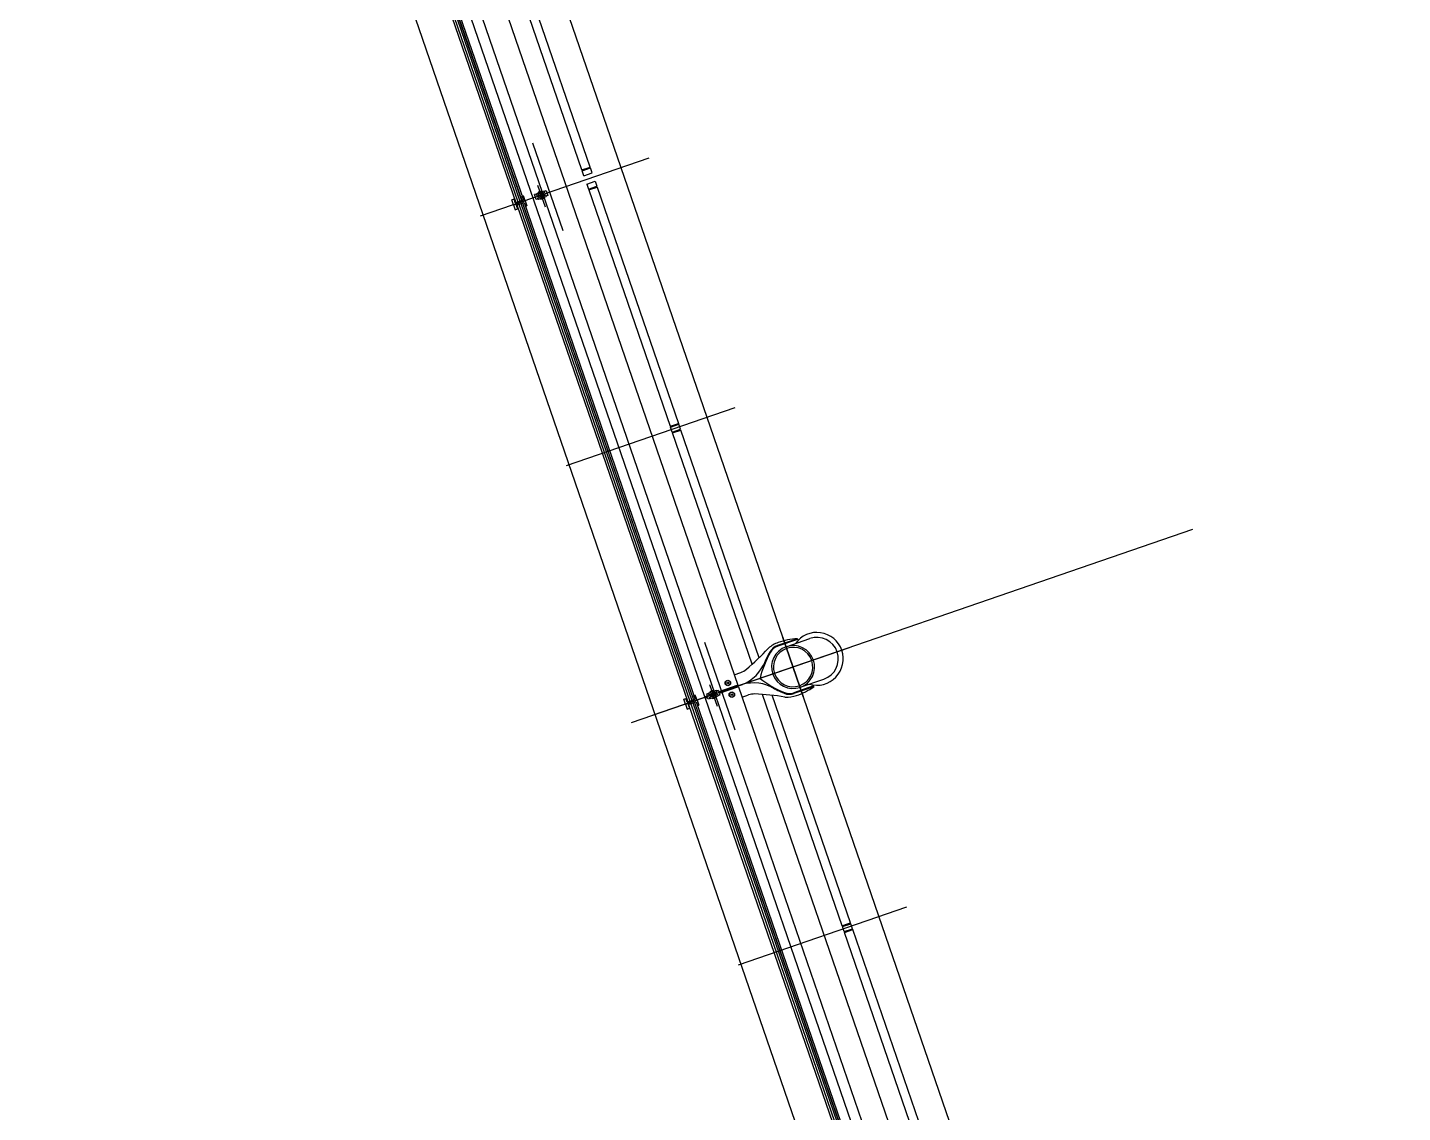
# Model space of a CAD drawing. Extents: x 809487 to 809680, y 818779 to 819225.
# Drawn here: x 809614.11 to 809621.92, y 818828.69 to 818834.86 of the extents above; entities that cross this region are included whole.
import ezdxf

# ---------------------------------------------------------------- set-up
doc = ezdxf.new("R2010")
doc.units = 0
for name, color, linetype in [('F-RC', 7, 'Continuous'), ('MAJ214__', 7, 'Continuous'), ('MAJ270__', 7, 'Continuous'), ('MAJ292__', 7, 'Continuous')]:
    doc.layers.add(name, color=color, linetype=linetype)

msp = doc.modelspace()

# ---------------------------------------------------------------- linework, layer by layer
at = {"layer": 'F-RC'}
for p, q in [((809617.3025, 818834.0624), (809616.8402, 818835.405)), ((809617.2552, 818834.0461), (809616.7929, 818835.3888)), ((809617.2552, 818834.0461), (809617.3025, 818834.0624)), ((809617.3022, 818834.057), (809617.3006, 818834.0617)), ((809617.2568, 818834.0414), (809617.3041, 818834.0577)), ((809617.2666, 818834.013), (809617.2568, 818834.0414)), ((809617.2587, 818834.042), (809617.2571, 818834.0468)), ((809617.2666, 818834.013), (809617.3139, 818834.0293)), ((809617.3139, 818834.0293), (809617.3041, 818834.0577)), ((809617.2829, 818833.9657), (809617.3301, 818833.982)), ((809617.2829, 818833.9657), (809617.2926, 818833.9374)), ((809617.2926, 818833.9374), (809617.3399, 818833.9537)), ((809617.2942, 818833.9327), (809617.3415, 818833.9489)), ((809617.2942, 818833.9327), (809617.7566, 818832.59)), ((809617.2945, 818833.938), (809617.2961, 818833.9333)), ((809617.3301, 818833.982), (809617.3399, 818833.9537)), ((809617.338, 818833.953), (809617.3396, 818833.9483)), ((809617.3415, 818833.9489), (809617.8038, 818832.6063)), ((809617.7566, 818832.59), (809617.7762, 818832.5968)), ((809617.7582, 818832.5853), (809617.8055, 818832.6016)), ((809617.768, 818832.5569), (809617.7582, 818832.5853)), ((809617.7601, 818832.5859), (809617.7584, 818832.5907)), ((809617.7762, 818832.5968), (809617.8038, 818832.6063)), ((809617.8036, 818832.6009), (809617.8019, 818832.6056)), ((809617.8152, 818832.5732), (809617.8055, 818832.6016)), ((809617.768, 818832.5569), (809617.8152, 818832.5732)), ((809617.7696, 818832.5522), (809617.8169, 818832.5685)), ((809618.222, 818831.2383), (809617.7696, 818832.5522)), ((809617.7715, 818832.5528), (809617.7698, 818832.5576)), ((809617.815, 818832.5678), (809617.8133, 818832.5726)), ((809618.262, 818831.2757), (809617.8169, 818832.5685)), ((809618.7333, 818829.7535), (809618.2809, 818831.0674)), ((809618.7805, 818829.7697), (809618.3354, 818831.0625)), ((809618.7349, 818829.7487), (809618.7822, 818829.765)), ((809618.7529, 818829.7602), (809618.7805, 818829.7697)), ((809618.7803, 818829.7644), (809618.7786, 818829.7691)), ((809618.7919, 818829.7366), (809618.7822, 818829.765)), ((809618.7333, 818829.7535), (809618.7529, 818829.7602)), ((809618.7447, 818829.7204), (809618.7349, 818829.7487)), ((809618.7368, 818829.7494), (809618.7352, 818829.7541)), ((809618.7447, 818829.7204), (809618.7919, 818829.7366)), ((809618.7463, 818829.7156), (809618.7936, 818829.7319)), ((809619.2086, 818828.373), (809618.7463, 818829.7156)), ((809618.7482, 818829.7163), (809618.7465, 818829.721)), ((809618.7917, 818829.7313), (809618.79, 818829.736)), ((809619.2559, 818828.3893), (809618.7936, 818829.7319))]:
    msp.add_line(p, q, dxfattribs=at)
at = {"layer": 'MAJ214__'}
for p, q in [((809616.0018, 818836.7187), (809617.952, 818831.055)), ((809615.9196, 818836.6877), (809616.8914, 818833.8653)), ((809615.931, 818836.6916), (809616.9028, 818833.8693)), ((809615.9404, 818836.6949), (809616.9122, 818833.8725)), ((809615.9411, 818836.6951), (809616.9129, 818833.8728)), ((809616.9966, 818833.9095), (809616.9862, 818833.9059)), ((809616.996, 818833.8775), (809616.9862, 818833.9059)), ((809617.0366, 818833.9167), (809617.0059, 818833.9061)), ((809617.0067, 818833.9185), (809617.0285, 818833.926)), ((809617.0073, 818833.9198), (809617.0067, 818833.9185)), ((809617.0077, 818833.9157), (809617.0067, 818833.9185)), ((809617.0272, 818833.9266), (809617.0073, 818833.9198)), ((809617.0077, 818833.9157), (809617.0294, 818833.9232)), ((809617.0096, 818833.9163), (809617.0099, 818833.9154)), ((809617.0272, 818833.9266), (809617.0285, 818833.926)), ((809617.0275, 818833.9225), (809617.0279, 818833.9216)), ((809617.0294, 818833.9232), (809617.0285, 818833.926)), ((809617.0368, 818833.9167), (809617.0444, 818833.9193)), ((809617.042, 818833.9251), (809617.0524, 818833.9287)), ((809617.0524, 818833.9287), (809617.0621, 818833.9003)), ((809616.8963, 818833.8512), (809617.8681, 818831.0288)), ((809616.9077, 818833.8551), (809617.8795, 818831.0327)), ((809616.9171, 818833.8583), (809617.8889, 818831.036)), ((809616.9178, 818833.8586), (809617.8896, 818831.0362)), ((809617.0064, 818833.8811), (809616.996, 818833.8775)), ((809617.004, 818833.8869), (809617.0116, 818833.8895)), ((809617.0075, 818833.8802), (809617.0515, 818833.8953)), ((809617.0423, 818833.9001), (809617.0116, 818833.8895)), ((809617.0407, 818833.8906), (809617.0189, 818833.8831)), ((809617.0199, 818833.8802), (809617.0189, 818833.8831)), ((809617.0416, 818833.8877), (809617.0199, 818833.8802)), ((809617.0212, 818833.8796), (809617.0199, 818833.8802)), ((809617.0205, 818833.8847), (809617.0206, 818833.8842)), ((809617.0213, 818833.8839), (809617.0206, 818833.8842)), ((809617.0212, 818833.8796), (809617.041, 818833.8864)), ((809617.0383, 818833.8897), (809617.0386, 818833.8904)), ((809617.0384, 818833.8908), (809617.0386, 818833.8904)), ((809617.0416, 818833.8877), (809617.0407, 818833.8906)), ((809617.041, 818833.8864), (809617.0416, 818833.8877)), ((809617.0501, 818833.9028), (809617.0425, 818833.9002)), ((809617.0621, 818833.9003), (809617.0517, 818833.8967)), ((809618.1411, 818831.1201), (809618.0323, 818831.0827)), ((809618.1443, 818831.1107), (809618.0356, 818831.0732)), ((809617.873, 818831.0146), (809618.8448, 818828.1922)), ((809617.8844, 818831.0185), (809618.8562, 818828.1961)), ((809617.8938, 818831.0218), (809618.8656, 818828.1994)), ((809617.8945, 818831.022), (809618.8664, 818828.1996)), ((809617.952, 818831.055), (809617.9662, 818831.0599)), ((809617.9552, 818831.0455), (809617.9694, 818831.0504)), ((809617.9552, 818831.0455), (809619.9054, 818825.3819)), ((809617.9733, 818831.0729), (809617.9629, 818831.0694)), ((809617.9629, 818831.0694), (809617.9662, 818831.0599)), ((809617.9727, 818831.041), (809617.9694, 818831.0504)), ((809617.9831, 818831.0446), (809617.9727, 818831.041)), ((809617.9807, 818831.0503), (809617.9883, 818831.053)), ((809618.0133, 818831.0801), (809617.9826, 818831.0695)), ((809617.9834, 818831.082), (809618.0052, 818831.0895)), ((809617.984, 818831.0832), (809617.9834, 818831.082)), ((809617.9844, 818831.0791), (809617.9834, 818831.082)), ((809618.0039, 818831.0901), (809617.984, 818831.0832)), ((809617.9842, 818831.0436), (809618.0282, 818831.0588)), ((809617.9844, 818831.0791), (809618.0061, 818831.0866)), ((809617.9863, 818831.0798), (809617.9866, 818831.0788)), ((809618.019, 818831.0636), (809617.9883, 818831.053)), ((809618.0174, 818831.054), (809617.9956, 818831.0465)), ((809617.9966, 818831.0437), (809617.9956, 818831.0465)), ((809618.0183, 818831.0512), (809617.9966, 818831.0437)), ((809617.9979, 818831.0431), (809617.9966, 818831.0437)), ((809617.9972, 818831.0481), (809617.9973, 818831.0476)), ((809617.998, 818831.0473), (809617.9973, 818831.0476)), ((809617.9979, 818831.0431), (809618.0177, 818831.0499)), ((809618.0039, 818831.0901), (809618.0052, 818831.0895)), ((809618.0042, 818831.086), (809618.0046, 818831.085)), ((809618.0061, 818831.0866), (809618.0052, 818831.0895)), ((809618.0135, 818831.0802), (809618.0211, 818831.0828)), ((809618.015, 818831.0532), (809618.0153, 818831.0538)), ((809618.0151, 818831.0543), (809618.0153, 818831.0538)), ((809618.0183, 818831.0512), (809618.0174, 818831.054)), ((809618.0177, 818831.0499), (809618.0183, 818831.0512)), ((809618.0187, 818831.0886), (809618.0291, 818831.0921)), ((809618.0268, 818831.0662), (809618.0192, 818831.0636)), ((809618.0388, 818831.0638), (809618.0284, 818831.0602)), ((809618.0291, 818831.0921), (809618.0323, 818831.0827)), ((809618.0356, 818831.0732), (809618.0388, 818831.0638))]:
    msp.add_line(p, q, dxfattribs=at)
for points in [[(809617.0409, 818833.9261), (809616.9969, 818833.9109)], [(809618.4789, 818831.3836), (809618.3661, 818831.3447)], [(809618.5727, 818831.1111), (809618.4599, 818831.0722)], [(809618.0176, 818831.0895), (809617.9736, 818831.0744)]]:
    msp.add_lwpolyline(points, dxfattribs=at)
for centre, radius in [((809617.0242, 818833.9031), 0.006), ((809618.084, 818831.1322), 0.0155), ((809618.084, 818831.1322), 0.0135), ((809618.084, 818831.1322), 0.0042), ((809618.1068, 818831.066), 0.0155), ((809618.1068, 818831.066), 0.0135), ((809618.1068, 818831.066), 0.0042)]:
    msp.add_circle(centre, radius, dxfattribs=at)
for centre, radius, start, end in [((809617.0242, 818833.9031), 0.0095, 145.18264, 252.81736), ((809617.0242, 818833.9031), 0.0109, 101.1265, 116.87349), ((809617.0242, 818833.9031), 0.0095, 326.69488, 71.30512), ((809617.0242, 818833.9031), 0.0109, 281.1265, 296.87349), ((809618.3919, 818831.2698), 0.0792, 109, 149.96236), ((809618.8142, 818831.0256), 0.567, 149.96236, 158.10407), ((809618.0803, 818831.3375), 0.2307, 285.67731, 333.23123), ((809618.2695, 818831.2446), 0.02, 326.67541, 338.10407), ((809618.2302, 818830.902), 0.2307, 64.76877, 112.32268), ((809618.2302, 818830.902), 0.2307, 105.67731, 112.32268), ((809618.0803, 818831.3375), 0.2307, 285.67731, 292.32268), ((809618.3222, 818831.0917), 0.02, 59.89592, 71.32459), ((809618.6166, 818831.5996), 0.567, 239.89592, 248.03764), ((809618.0009, 818831.0666), 0.0095, 145.18264, 198.99991), ((809618.0009, 818831.0666), 0.0095, 198.99991, 252.81736), ((809618.0009, 818831.0666), 0.006, 19.00013, 198.99986), ((809618.0009, 818831.0666), 0.006, 198.99986, 19.00013), ((809618.0009, 818831.0666), 0.0109, 101.1265, 116.87349), ((809618.0009, 818831.0666), 0.0109, 281.1265, 296.87349), ((809618.0009, 818831.0666), 0.0095, 19.00008, 71.30512), ((809618.0009, 818831.0666), 0.0095, 326.69488, 19.00008), ((809618.4342, 818831.1471), 0.0792, 248.03764, 289)]:
    msp.add_arc(centre, radius, start, end, dxfattribs=at)
for points, degree in [([(809616.9966, 818833.9102), (809616.9966, 818833.9102), (809616.9966, 818833.9103), (809616.9966, 818833.9104), (809616.9966, 818833.9104), (809616.9966, 818833.9105), (809616.9967, 818833.9106), (809616.9967, 818833.9106), (809616.9967, 818833.9107), (809616.9967, 818833.9107), (809616.9967, 818833.9107), (809616.9968, 818833.9108), (809616.9968, 818833.9108), (809616.9968, 818833.9109), (809616.9969, 818833.9109), (809616.9969, 818833.9109)], 3), ([(809616.9974, 818833.904), (809616.9973, 818833.9043), (809616.9972, 818833.9047), (809616.997, 818833.9055), (809616.9969, 818833.9061), (809616.9968, 818833.9072), (809616.9967, 818833.9078), (809616.9966, 818833.909), (809616.9966, 818833.9096), (809616.9966, 818833.9102)], 3), ([(809616.9983, 818833.9035), (809616.9989, 818833.9037), (809616.9996, 818833.9039), (809617.0011, 818833.9044), (809617.0021, 818833.9048), (809617.0036, 818833.9053), (809617.0042, 818833.9055), (809617.0052, 818833.9058), (809617.0055, 818833.9059), (809617.0059, 818833.9061)], 3), ([(809616.9983, 818833.9035), (809616.9991, 818833.9038), (809617, 818833.9041), (809617.0009, 818833.9044), (809617.0021, 818833.9048), (809617.0034, 818833.9052), (809617.0047, 818833.9057), (809617.0051, 818833.9058), (809617.0055, 818833.9059), (809617.0059, 818833.9061)], 3), ([(809617.0059, 818833.9061), (809617.0059, 818833.9061), (809617.0059, 818833.906), (809617.0059, 818833.9059), (809617.006, 818833.9057), (809617.0061, 818833.9051), (809617.0062, 818833.9047), (809617.0064, 818833.9035), (809617.0065, 818833.9025), (809617.0069, 818833.9002), (809617.0072, 818833.899), (809617.008, 818833.8967), (809617.0084, 818833.8956), (809617.0094, 818833.8935), (809617.01, 818833.8926), (809617.0107, 818833.8912), (809617.011, 818833.8908), (809617.0113, 818833.8901), (809617.0114, 818833.8899), (809617.0115, 818833.8896), (809617.0115, 818833.8896), (809617.0116, 818833.8895)], 3), ([(809617.0171, 818833.9096), (809617.0171, 818833.9096), (809617.0171, 818833.9096), (809617.017, 818833.9095), (809617.017, 818833.9094), (809617.0168, 818833.9092), (809617.0167, 818833.909), (809617.0165, 818833.9087), (809617.0163, 818833.9085), (809617.0162, 818833.9083)], 3), ([(809617.0192, 818833.9129), (809617.0181, 818833.9112), (809617.0171, 818833.9096)], 2), ([(809617.0257, 818833.9126), (809617.024, 818833.9132), (809617.0221, 818833.9139)], 2), ([(809617.0272, 818833.9121), (809617.027, 818833.9122), (809617.0268, 818833.9122), (809617.0264, 818833.9124), (809617.0262, 818833.9125), (809617.026, 818833.9125), (809617.0259, 818833.9126), (809617.0258, 818833.9126), (809617.0258, 818833.9126), (809617.0257, 818833.9126)], 3), ([(809617.0366, 818833.9167), (809617.0367, 818833.9167), (809617.0367, 818833.9167), (809617.0368, 818833.9167)], 2), ([(809617.0366, 818833.9167), (809617.0367, 818833.9167), (809617.0367, 818833.9167), (809617.0368, 818833.9167)], 2), ([(809617.0425, 818833.9002), (809617.0425, 818833.9002), (809617.0425, 818833.9002), (809617.0424, 818833.9003), (809617.0424, 818833.9006), (809617.0422, 818833.9011), (809617.0422, 818833.9015), (809617.042, 818833.9028), (809617.0419, 818833.9038), (809617.0414, 818833.906), (809617.0411, 818833.9072), (809617.0403, 818833.9096), (809617.0399, 818833.9107), (809617.0389, 818833.9128), (809617.0384, 818833.9137), (809617.0376, 818833.915), (809617.0374, 818833.9155), (809617.037, 818833.9161), (809617.0369, 818833.9163), (809617.0368, 818833.9166), (809617.0368, 818833.9167), (809617.0368, 818833.9167)], 3), ([(809617.0409, 818833.9261), (809617.0409, 818833.9261), (809617.0409, 818833.9261), (809617.041, 818833.9261), (809617.0411, 818833.926), (809617.0411, 818833.926), (809617.0412, 818833.926), (809617.0412, 818833.926), (809617.0412, 818833.9259), (809617.0413, 818833.9259), (809617.0413, 818833.9259), (809617.0414, 818833.9258), (809617.0414, 818833.9258), (809617.0415, 818833.9257), (809617.0415, 818833.9257), (809617.0415, 818833.9257)], 3), ([(809617.0415, 818833.9257), (809617.0419, 818833.9252), (809617.0423, 818833.9247), (809617.0429, 818833.9237), (809617.0432, 818833.9232), (809617.0438, 818833.9222), (809617.044, 818833.9217), (809617.0444, 818833.9209), (809617.0446, 818833.9206), (809617.0447, 818833.9203)], 3), ([(809617.0448, 818833.9201), (809617.0448, 818833.9201), (809617.0448, 818833.92), (809617.0448, 818833.9199), (809617.0448, 818833.9198), (809617.0448, 818833.9197), (809617.0447, 818833.9196), (809617.0446, 818833.9195), (809617.0446, 818833.9195), (809617.0445, 818833.9194), (809617.0444, 818833.9194), (809617.0444, 818833.9193), (809617.0444, 818833.9193), (809617.0444, 818833.9193)], 3), ([(809617.0448, 818833.9201), (809617.0447, 818833.9201), (809617.0447, 818833.9201), (809617.0447, 818833.9202), (809617.0447, 818833.9202), (809617.0447, 818833.9202), (809617.0447, 818833.9203), (809617.0447, 818833.9203)], 3), ([(809616.9974, 818833.904), (809616.9974, 818833.904), (809616.9974, 818833.904), (809616.9975, 818833.9039), (809616.9975, 818833.9039), (809616.9975, 818833.9039), (809616.9975, 818833.9038), (809616.9975, 818833.9038)], 3), ([(809616.9983, 818833.9035), (809616.9983, 818833.9035), (809616.9983, 818833.9035), (809616.9982, 818833.9034), (809616.9982, 818833.9034), (809616.9981, 818833.9034), (809616.9981, 818833.9034), (809616.9979, 818833.9034), (809616.9979, 818833.9034), (809616.9977, 818833.9035), (809616.9977, 818833.9036), (809616.9976, 818833.9037), (809616.9975, 818833.9037), (809616.9975, 818833.9038)], 3), ([(809617.0036, 818833.8861), (809617.0036, 818833.8862), (809617.0036, 818833.8862), (809617.0035, 818833.8863), (809617.0035, 818833.8864), (809617.0036, 818833.8865), (809617.0036, 818833.8866), (809617.0037, 818833.8867), (809617.0037, 818833.8868), (809617.0038, 818833.8869), (809617.0039, 818833.8869), (809617.004, 818833.8869), (809617.004, 818833.8869), (809617.004, 818833.8869)], 3), ([(809617.0036, 818833.8861), (809617.0036, 818833.8861), (809617.0036, 818833.8861), (809617.0036, 818833.8861), (809617.0036, 818833.8861), (809617.0036, 818833.886), (809617.0036, 818833.886), (809617.0037, 818833.8859)], 3), ([(809617.0068, 818833.8806), (809617.0064, 818833.8811), (809617.0061, 818833.8816), (809617.0054, 818833.8825), (809617.0051, 818833.883), (809617.0045, 818833.884), (809617.0043, 818833.8845), (809617.0039, 818833.8853), (809617.0038, 818833.8856), (809617.0037, 818833.8859)], 3), ([(809617.0075, 818833.8802), (809617.0074, 818833.8802), (809617.0074, 818833.8802), (809617.0073, 818833.8802), (809617.0073, 818833.8802), (809617.0072, 818833.8802), (809617.0072, 818833.8802), (809617.0071, 818833.8803), (809617.0071, 818833.8803), (809617.007, 818833.8803), (809617.007, 818833.8804), (809617.007, 818833.8804), (809617.0069, 818833.8804), (809617.0069, 818833.8805), (809617.0068, 818833.8805), (809617.0068, 818833.8806)], 3), ([(809617.0211, 818833.8941), (809617.0213, 818833.8941), (809617.0215, 818833.894), (809617.0219, 818833.8938), (809617.0221, 818833.8938), (809617.0224, 818833.8937), (809617.0225, 818833.8937), (809617.0226, 818833.8936), (809617.0226, 818833.8936), (809617.0226, 818833.8936)], 3), ([(809617.0226, 818833.8936), (809617.0243, 818833.893), (809617.0263, 818833.8924)], 2), ([(809617.0291, 818833.8933), (809617.0303, 818833.8951), (809617.0313, 818833.8966)], 2), ([(809617.0313, 818833.8966), (809617.0313, 818833.8966), (809617.0313, 818833.8966), (809617.0313, 818833.8967), (809617.0314, 818833.8968), (809617.0315, 818833.897), (809617.0316, 818833.8972), (809617.0319, 818833.8976), (809617.032, 818833.8977), (809617.0321, 818833.8979)], 3), ([(809617.0425, 818833.9002), (809617.0424, 818833.9002), (809617.0424, 818833.9001), (809617.0423, 818833.9001)], 2), ([(809617.0501, 818833.9028), (809617.0501, 818833.9028), (809617.0501, 818833.9028), (809617.0501, 818833.9028), (809617.0502, 818833.9028), (809617.0502, 818833.9028), (809617.0503, 818833.9028), (809617.0504, 818833.9028), (809617.0505, 818833.9028), (809617.0506, 818833.9027), (809617.0507, 818833.9027), (809617.0508, 818833.9026), (809617.0508, 818833.9025), (809617.0508, 818833.9024)], 3), ([(809617.0509, 818833.9022), (809617.0509, 818833.9022), (809617.0509, 818833.9023), (809617.0509, 818833.9023), (809617.0509, 818833.9023), (809617.0509, 818833.9024), (809617.0508, 818833.9024), (809617.0508, 818833.9024)], 3), ([(809617.0509, 818833.9022), (809617.051, 818833.9019), (809617.0511, 818833.9016), (809617.0513, 818833.9007), (809617.0514, 818833.9001), (809617.0516, 818833.899), (809617.0516, 818833.8985), (809617.0517, 818833.8973), (809617.0517, 818833.8967), (809617.0517, 818833.8961)], 3), ([(809617.0517, 818833.8961), (809617.0517, 818833.896), (809617.0517, 818833.8959), (809617.0517, 818833.8958), (809617.0517, 818833.8958), (809617.0517, 818833.8957), (809617.0517, 818833.8957), (809617.0517, 818833.8956), (809617.0517, 818833.8956), (809617.0516, 818833.8955), (809617.0516, 818833.8955), (809617.0516, 818833.8954), (809617.0516, 818833.8954), (809617.0515, 818833.8953), (809617.0515, 818833.8953), (809617.0515, 818833.8953)], 3), ([(809617.9733, 818831.0736), (809617.9733, 818831.0737), (809617.9733, 818831.0737), (809617.9733, 818831.0738), (809617.9733, 818831.0739), (809617.9733, 818831.074), (809617.9734, 818831.074), (809617.9734, 818831.0741), (809617.9734, 818831.0741), (809617.9734, 818831.0742), (809617.9734, 818831.0742), (809617.9735, 818831.0742), (809617.9735, 818831.0743), (809617.9735, 818831.0743), (809617.9736, 818831.0743), (809617.9736, 818831.0744)], 3), ([(809617.9741, 818831.0675), (809617.974, 818831.0678), (809617.974, 818831.0681), (809617.9737, 818831.069), (809617.9736, 818831.0695), (809617.9735, 818831.0706), (809617.9734, 818831.0712), (809617.9733, 818831.0724), (809617.9733, 818831.073), (809617.9733, 818831.0736)], 3), ([(809617.9741, 818831.0675), (809617.9741, 818831.0674), (809617.9742, 818831.0674), (809617.9742, 818831.0674), (809617.9742, 818831.0673), (809617.9742, 818831.0673), (809617.9742, 818831.0673), (809617.9742, 818831.0673)], 3), ([(809617.975, 818831.0669), (809617.975, 818831.0669), (809617.975, 818831.0669), (809617.9749, 818831.0669), (809617.9749, 818831.0669), (809617.9748, 818831.0669), (809617.9748, 818831.0669), (809617.9746, 818831.0669), (809617.9746, 818831.0669), (809617.9744, 818831.067), (809617.9744, 818831.067), (809617.9743, 818831.0671), (809617.9742, 818831.0672), (809617.9742, 818831.0673)], 3), ([(809617.975, 818831.0669), (809617.9756, 818831.0671), (809617.9763, 818831.0673), (809617.9778, 818831.0679), (809617.9788, 818831.0682), (809617.9803, 818831.0687), (809617.9809, 818831.069), (809617.9819, 818831.0693), (809617.9822, 818831.0694), (809617.9826, 818831.0695)], 3), ([(809617.975, 818831.0669), (809617.9758, 818831.0672), (809617.9767, 818831.0675), (809617.9776, 818831.0678), (809617.9789, 818831.0682), (809617.9801, 818831.0687), (809617.9814, 818831.0691), (809617.9818, 818831.0692), (809617.9822, 818831.0694), (809617.9826, 818831.0695)], 3), ([(809617.9803, 818831.0496), (809617.9803, 818831.0496), (809617.9803, 818831.0496), (809617.9803, 818831.0498), (809617.9803, 818831.0498), (809617.9803, 818831.05), (809617.9803, 818831.0501), (809617.9804, 818831.0502), (809617.9804, 818831.0502), (809617.9805, 818831.0503), (809617.9806, 818831.0503), (809617.9807, 818831.0503), (809617.9807, 818831.0503), (809617.9807, 818831.0503)], 3), ([(809617.9803, 818831.0496), (809617.9803, 818831.0496), (809617.9803, 818831.0496), (809617.9803, 818831.0495), (809617.9803, 818831.0495), (809617.9803, 818831.0494), (809617.9804, 818831.0494), (809617.9804, 818831.0494)], 3), ([(809617.9835, 818831.044), (809617.9831, 818831.0445), (809617.9828, 818831.045), (809617.9821, 818831.046), (809617.9818, 818831.0465), (809617.9812, 818831.0475), (809617.981, 818831.0479), (809617.9806, 818831.0488), (809617.9805, 818831.0491), (809617.9804, 818831.0494)], 3), ([(809617.9826, 818831.0695), (809617.9826, 818831.0695), (809617.9826, 818831.0695), (809617.9826, 818831.0693), (809617.9827, 818831.0691), (809617.9828, 818831.0686), (809617.9829, 818831.0682), (809617.9831, 818831.0669), (809617.9832, 818831.0659), (809617.9836, 818831.0636), (809617.9839, 818831.0624), (809617.9844, 818831.0611), (809617.9844, 818831.061), (809617.9844, 818831.0609)], 3), ([(809617.9842, 818831.0436), (809617.9841, 818831.0436), (809617.9841, 818831.0436), (809617.984, 818831.0436), (809617.984, 818831.0436), (809617.9839, 818831.0437), (809617.9839, 818831.0437), (809617.9838, 818831.0437), (809617.9838, 818831.0437), (809617.9837, 818831.0438), (809617.9837, 818831.0438), (809617.9837, 818831.0439), (809617.9836, 818831.0439), (809617.9836, 818831.044), (809617.9835, 818831.044), (809617.9835, 818831.044)], 3), ([(809617.9844, 818831.0609), (809617.9848, 818831.0599), (809617.9852, 818831.0589), (809617.9861, 818831.0569), (809617.9867, 818831.056), (809617.9874, 818831.0547), (809617.9877, 818831.0542), (809617.988, 818831.0536), (809617.9881, 818831.0533), (809617.9882, 818831.0531), (809617.9882, 818831.053), (809617.9883, 818831.053)], 3), ([(809617.9938, 818831.0731), (809617.9938, 818831.0731), (809617.9938, 818831.073), (809617.9937, 818831.073), (809617.9937, 818831.0729), (809617.9935, 818831.0727), (809617.9934, 818831.0725), (809617.9932, 818831.0721), (809617.993, 818831.0719), (809617.9929, 818831.0718)], 3), ([(809617.9959, 818831.0763), (809617.9948, 818831.0746), (809617.9938, 818831.0731)], 2), ([(809617.9978, 818831.0576), (809617.998, 818831.0575), (809617.9982, 818831.0574), (809617.9986, 818831.0573), (809617.9988, 818831.0572), (809617.9991, 818831.0571), (809617.9992, 818831.0571), (809617.9993, 818831.0571), (809617.9993, 818831.0571), (809617.9993, 818831.0571)], 3), ([(809618.0024, 818831.0761), (809618.0007, 818831.0766), (809617.9988, 818831.0773)], 2), ([(809617.9993, 818831.0571), (809618.001, 818831.0565), (809618.003, 818831.0558)], 2), ([(809618.0039, 818831.0756), (809618.0037, 818831.0756), (809618.0035, 818831.0757), (809618.0031, 818831.0758), (809618.0029, 818831.0759), (809618.0027, 818831.076), (809618.0026, 818831.076), (809618.0025, 818831.076), (809618.0025, 818831.0761), (809618.0024, 818831.0761)], 3), ([(809618.0058, 818831.0568), (809618.007, 818831.0585), (809618.008, 818831.06)], 2), ([(809618.008, 818831.06), (809618.008, 818831.0601), (809618.008, 818831.0601), (809618.008, 818831.0602), (809618.0081, 818831.0602), (809618.0082, 818831.0605), (809618.0083, 818831.0606), (809618.0086, 818831.061), (809618.0087, 818831.0612), (809618.0088, 818831.0613)], 3), ([(809618.0133, 818831.0801), (809618.0134, 818831.0801), (809618.0134, 818831.0801), (809618.0135, 818831.0802)], 2), ([(809618.0133, 818831.0801), (809618.0134, 818831.0801), (809618.0134, 818831.0801), (809618.0135, 818831.0802)], 2), ([(809618.0173, 818831.0722), (809618.017, 818831.0732), (809618.0166, 818831.0742), (809618.0156, 818831.0762), (809618.0151, 818831.0771), (809618.0143, 818831.0784), (809618.0141, 818831.0789), (809618.0137, 818831.0796), (809618.0136, 818831.0798), (809618.0135, 818831.08), (809618.0135, 818831.0801), (809618.0135, 818831.0802)], 3), ([(809618.0192, 818831.0636), (809618.0192, 818831.0636), (809618.0192, 818831.0636), (809618.0191, 818831.0638), (809618.0191, 818831.064), (809618.0189, 818831.0646), (809618.0189, 818831.065), (809618.0187, 818831.0662), (809618.0186, 818831.0672), (809618.0181, 818831.0695), (809618.0178, 818831.0707), (809618.0174, 818831.072), (809618.0173, 818831.0721), (809618.0173, 818831.0722)], 3), ([(809618.0183, 818831.0891), (809618.0186, 818831.0886), (809618.019, 818831.0881), (809618.0196, 818831.0871), (809618.0199, 818831.0866), (809618.0205, 818831.0857), (809618.0208, 818831.0852), (809618.0211, 818831.0844), (809618.0213, 818831.084), (809618.0214, 818831.0837)], 3), ([(809618.0192, 818831.0636), (809618.0191, 818831.0636), (809618.0191, 818831.0636), (809618.019, 818831.0636)], 2), ([(809618.0215, 818831.0835), (809618.0215, 818831.0835), (809618.0215, 818831.0835), (809618.0215, 818831.0834), (809618.0215, 818831.0833), (809618.0215, 818831.0831), (809618.0214, 818831.0831), (809618.0214, 818831.083), (809618.0213, 818831.0829), (809618.0212, 818831.0828), (809618.0211, 818831.0828), (809618.0211, 818831.0828), (809618.0211, 818831.0828), (809618.0211, 818831.0828)], 3), ([(809618.0215, 818831.0835), (809618.0215, 818831.0836), (809618.0214, 818831.0836), (809618.0214, 818831.0836), (809618.0214, 818831.0836), (809618.0214, 818831.0837), (809618.0214, 818831.0837), (809618.0214, 818831.0837)], 3), ([(809618.0268, 818831.0662), (809618.0268, 818831.0662), (809618.0268, 818831.0662), (809618.0268, 818831.0662), (809618.0269, 818831.0663), (809618.0269, 818831.0663), (809618.027, 818831.0663), (809618.0271, 818831.0663), (809618.0272, 818831.0662), (809618.0273, 818831.0662), (809618.0274, 818831.0661), (809618.0275, 818831.066), (809618.0275, 818831.0659), (809618.0275, 818831.0659)], 3), ([(809618.0276, 818831.0657), (809618.0276, 818831.0657), (809618.0276, 818831.0657), (809618.0276, 818831.0658), (809618.0276, 818831.0658), (809618.0276, 818831.0658), (809618.0276, 818831.0658), (809618.0275, 818831.0659)], 3), ([(809618.0276, 818831.0657), (809618.0277, 818831.0653), (809618.0278, 818831.065), (809618.028, 818831.0641), (809618.0281, 818831.0636), (809618.0283, 818831.0625), (809618.0283, 818831.0619), (809618.0284, 818831.0607), (809618.0284, 818831.0601), (809618.0284, 818831.0595)], 3), ([(809618.0284, 818831.0595), (809618.0284, 818831.0594), (809618.0284, 818831.0594), (809618.0284, 818831.0593), (809618.0284, 818831.0592), (809618.0284, 818831.0592), (809618.0284, 818831.0591), (809618.0284, 818831.0591), (809618.0284, 818831.059), (809618.0283, 818831.059), (809618.0283, 818831.0589), (809618.0283, 818831.0589), (809618.0283, 818831.0588), (809618.0282, 818831.0588), (809618.0282, 818831.0588), (809618.0282, 818831.0588)], 3)]:
    msp.add_open_spline(points, degree=degree, dxfattribs=at)
at = {"layer": 'MAJ270__'}
for p, q in [((809614.1051, 818842.4113), (809618.0103, 818831.0698)), ((809618.4547, 818831.2228), (809616.5013, 818836.8959)), ((809616.9746, 818834.2007), (809617.1462, 818833.7021)), ((809617.635, 818834.1134), (809616.6768, 818833.7835)), ((809617.0478, 818833.8345), (809617.005, 818833.9587)), ((809618.1233, 818832.6952), (809617.1651, 818832.3652)), ((809620.7235, 818832.004), (809617.6535, 818830.9469)), ((809620.7235, 818832.004), (809617.6535, 818830.9469)), ((809620.7235, 818832.004), (809617.6535, 818830.9469)), ((809618.7732, 818831.3325), (809617.5357, 818830.9064)), ((809617.9513, 818831.3642), (809618.1229, 818830.8656)), ((809617.9513, 818831.3642), (809618.1229, 818830.8656)), ((809618.3951, 818831.3958), (809618.5125, 818831.0549)), ((809618.5142, 818831.0499), (809618.3968, 818831.3908)), ((809620.4081, 818825.5497), (809618.4547, 818831.2228)), ((809618.0245, 818830.9979), (809617.9817, 818831.1222)), ((809618.0245, 818830.9979), (809617.9817, 818831.1222)), ((809617.8614, 818831.0106), (809617.8566, 818831.0248)), ((809617.8614, 818831.0106), (809617.8566, 818831.0248)), ((809618.0119, 818831.0651), (809621.9171, 818819.7236)), ((809619.1, 818829.8586), (809618.1418, 818829.5287))]:
    msp.add_line(p, q, dxfattribs=at)
msp.add_circle((809617.859, 818831.0177), 0.003, dxfattribs=at)
msp.add_circle((809617.859, 818831.0177), 0.003, dxfattribs=at)
at = {"layer": 'MAJ292__'}
for p, q in [((809616.1909, 818836.7838), (809618.1411, 818831.1201)), ((809615.908, 818836.6837), (809616.8799, 818833.8614)), ((809615.9506, 818836.6984), (809616.9224, 818833.876)), ((809615.7165, 818836.6257), (809619.6233, 818825.2795)), ((809616.8569, 818833.8772), (809616.8692, 818833.8815)), ((809616.8667, 818833.8489), (809616.8569, 818833.8772)), ((809616.8667, 818833.8489), (809616.9322, 818833.8714)), ((809616.8667, 818833.8489), (809616.9322, 818833.8714)), ((809616.8667, 818833.8489), (809616.8764, 818833.8205)), ((809616.8765, 818833.8602), (809616.8692, 818833.8815)), ((809616.8765, 818833.8602), (809616.9224, 818833.876)), ((809616.8814, 818833.846), (809616.9273, 818833.8618)), ((809616.8814, 818833.846), (809616.8887, 818833.8247)), ((809616.8847, 818833.8472), (809617.8564, 818831.0251)), ((809616.9151, 818833.8973), (809616.9224, 818833.8998)), ((809616.9224, 818833.876), (809616.9151, 818833.8973)), ((809616.9322, 818833.8714), (809616.9224, 818833.8998)), ((809616.9273, 818833.8618), (809617.8991, 818831.0395)), ((809616.9273, 818833.8618), (809616.9346, 818833.8406)), ((809616.9322, 818833.8714), (809616.9419, 818833.8431)), ((809616.9346, 818833.8406), (809616.9419, 818833.8431)), ((809616.8764, 818833.8205), (809616.8887, 818833.8247)), ((809618.415, 818831.3382), (809618.5502, 818831.3847)), ((809618.1443, 818831.1107), (809620.0945, 818825.447)), ((809618.4944, 818831.1075), (809618.6296, 818831.154)), ((809617.8336, 818831.0407), (809617.8459, 818831.0449)), ((809617.8434, 818831.0123), (809617.8336, 818831.0407)), ((809617.8434, 818831.0123), (809617.9089, 818831.0349)), ((809617.8434, 818831.0123), (809617.9089, 818831.0349)), ((809617.8532, 818831.0236), (809617.8459, 818831.0449)), ((809617.8532, 818831.0237), (809617.8991, 818831.0395)), ((809617.8581, 818831.0095), (809617.904, 818831.0253)), ((809617.8918, 818831.0607), (809617.8991, 818831.0632)), ((809617.8991, 818831.0395), (809617.8918, 818831.0607)), ((809617.9089, 818831.0349), (809617.8991, 818831.0632)), ((809617.904, 818831.0253), (809618.8758, 818828.2029)), ((809617.904, 818831.0253), (809617.9113, 818831.004)), ((809617.9089, 818831.0349), (809617.9186, 818831.0065)), ((809617.8434, 818831.0123), (809617.8531, 818830.984)), ((809617.8531, 818830.984), (809617.8654, 818830.9882)), ((809617.8581, 818831.0095), (809617.8654, 818830.9882)), ((809617.8614, 818831.0106), (809618.8333, 818828.1882)), ((809617.9113, 818831.004), (809617.9186, 818831.0065))]:
    msp.add_line(p, q, dxfattribs=at)
for points in [[(809618.4789, 818831.3836), (809618.4803, 818831.3796), (809618.3675, 818831.3407)], [(809618.1207, 818831.1792), (809618.1575, 818831.1919)], [(809618.5727, 818831.1111), (809618.5714, 818831.1151), (809618.4586, 818831.0762)], [(809618.1646, 818831.0516), (809618.2015, 818831.0642)]]:
    msp.add_lwpolyline(points, dxfattribs=at)
for centre, radius, start, end in [((809618.5899, 818831.2694), 0.15, 19, 144.5771), ((809617.3265, 818832.2354), 1.3402, 310.07845, 317.42579), ((809618.3281, 818831.3152), 0.02, 130.39607, 137.42579), ((809618.4269, 818831.1991), 0.1724, 109.2751, 130.39607), ((809618.3919, 818831.2698), 0.075, 109, 149.96236), ((809618.4547, 818831.2228), 0.122, 19, 199), ((809618.4547, 818831.2228), 0.112, 19, 199), ((809618.4899, 818831.0444), 0.3393, 91.86071, 110.70605), ((809618.5899, 818831.2694), 0.122, 19, 109), ((809618.8142, 818831.0256), 0.5628, 149.96236, 166.36786), ((809618.4547, 818831.2228), 0.122, 199, 19), ((809618.4547, 818831.2228), 0.112, 199, 19), ((809618.5899, 818831.2694), 0.15, 253.4229, 19), ((809618.5899, 818831.2694), 0.122, 289, 19), ((809618.125, 818831.2864), 0.1, 289, 310.07845), ((809618.6166, 818831.5996), 0.5628, 231.63214, 248.03764), ((809618.3726, 818831.3851), 0.3393, 287.29394, 306.13928), ((809618.234, 818830.9697), 0.1, 87.92155, 109), ((809618.189, 818829.7303), 1.3402, 80.57421, 87.92155), ((809618.4342, 818831.1471), 0.075, 248.03764, 289), ((809618.4118, 818831.0721), 0.02, 260.57421, 267.60393), ((809618.4182, 818831.2244), 0.1724, 267.60393, 288.72489)]:
    msp.add_arc(centre, radius, start, end, dxfattribs=at)
msp.add_open_spline([(809618.0176, 818831.0895), (809618.0176, 818831.0895), (809618.0176, 818831.0895), (809618.0177, 818831.0895), (809618.0178, 818831.0895), (809618.0178, 818831.0895), (809618.0179, 818831.0894), (809618.0179, 818831.0894), (809618.018, 818831.0894), (809618.018, 818831.0893), (809618.018, 818831.0893), (809618.0181, 818831.0893), (809618.0181, 818831.0892), (809618.0182, 818831.0892), (809618.0182, 818831.0891), (809618.0183, 818831.0891)], degree=3, dxfattribs=at)

doc.saveas('drawing.dxf')
